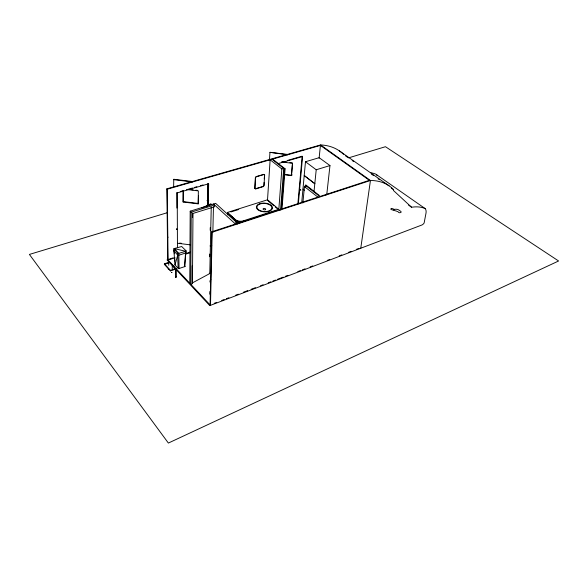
<?xml version="1.0" encoding="UTF-8"?>
<svg xmlns="http://www.w3.org/2000/svg" width="588" height="588" viewBox="0 0 588 588"><rect width="100%" height="100%" fill="white"/><g stroke="black" fill="none" stroke-linecap="round" stroke-linejoin="round"><path stroke-width="0.88" d="M198.45 195.694L198.2 203.867L183.14 202.022L183.14 190.784M183.14 202.022L183.309 190.387M185.639 251.37L184.639 266.658L185.962 250.694L181.67 246.512L173.872 248.673L177.679 253.156A0.823 0.478 -0.8 0 0 178.796 253.332L185.815 251.296A0.845 0.492 -0.4 0 0 185.962 250.694M189.777 283.218L190.189 211.158L215.642 203.36L237.618 223.337M191.218 212.136L190.747 284.254L192.438 283.644L192.989 213.437L214.524 206.785L214.569 204.962L191.218 212.136L190.189 211.158M192.202 265.761L192.07 283.078L209.776 273.56L211.246 206.895M192.57 217.457L192.607 212.9M198.2 203.867L198.354 190.909L187.616 189.601M207.615 205.771L208.034 183.838M207.762 205.366L208.189 183.441M207.829 205.344L208.255 183.427M208.218 205.712L208.652 183.779L177.216 192.915L176.826 192.541L176.9 208.079M209.629 256.78L209.688 254.038M210.203 230.305L210.261 227.563M210.078 304.893L211.754 231.782L369.382 180.332L320.423 145.412L167.235 189.204L166.845 188.829L320.563 144.942A71.802 47.187 -50.7 0 1 343.539 154.306M211.754 231.782L212.202 232.209L210.497 305.341L167.712 259.668L166.845 188.829M212.849 232.348L213.459 206.748M227.453 212.444L227.431 213.062L235.376 220.272A5.726 3.168 2.5 0 0 243.3 221.485L243.336 220.86L278.837 209.291L267.518 199.788L227.453 212.444L235.398 219.647A5.726 3.168 2.5 0 0 243.336 220.86M227.791 214.951L227.857 213.128L236.545 220.816L239.037 221.617L241.852 221.632M235.376 220.272L235.398 219.647M235.553 222.014L235.626 220.184M235.979 222.352L236.053 220.515M236.464 222.654L236.545 220.816M237.023 222.918L237.096 221.081M237.589 224.057L237.706 221.309M238.28 223.322L238.353 221.485M238.956 223.447L239.037 221.617M239.661 223.536L239.742 221.698M254.78 187.932L255.339 177.885A1.227 0.867 -50.6 0 1 256.419 176.525L263.564 174.416A1.22 0.853 -51 0 1 264.512 175.165L264.1 185.33A1.213 0.845 -50.4 0 1 263.027 186.668L255.949 188.829A1.22 0.853 -50 0 1 254.986 188.101L254.78 187.932A1.22 0.853 -50 0 0 255.743 188.66L255.949 188.829M254.986 188.101L255.537 178.054A1.227 0.867 -50.6 0 1 256.625 176.694L263.769 174.585A1.22 0.853 -51 0 1 264.718 175.334M263.725 185.72A1.213 0.845 -50.4 0 0 263.894 185.161L264.063 182.434M264.291 178.803L264.512 175.165M269.429 160.531L269.958 152.321L287.841 154.468M267.481 200.398L270.135 159.789L281.85 168.947L283.71 168.403L280.542 210.056M278.734 210.644L281.85 168.947M281.351 209.769L284.474 168.999L271.979 159.26M282.019 208.666L285.092 168.815L272.928 159.341L272.31 159.517M284.408 174.768L291.457 175.621L292.471 163.28L281.799 162.001M291.457 175.621L292.552 162.935M297.851 203.911L302.151 156.18L287.488 160.436M298.337 203.874L302.577 156.496L302.078 156.526M176.312 277.058L175.636 277.095L176.312 277.058L176.268 269.26M301.732 202.47L305.481 161.737L319.174 157.694L329.971 165.573L326.737 194.731M302.901 202.934L304.422 186.594L306.297 185.999M305.143 187.043L305.312 185.227L305.936 185.036L319.233 195.385L318.6 195.591M313.977 191.901L316.212 169.763L305.481 161.737M319.122 158.179L320.423 145.412M360.767 248.232L370.447 180.487L320.563 144.942M391.395 188.145L393.615 189.704L393.482 190.519L411.585 207.255A54.39 30.525 -51.9 0 1 424.595 208.336L425.139 208.571A9.68 5.461 -53.8 0 1 425.962 213.341L424.124 223.014A3.602 2.014 -53.6 0 1 421.772 225.05L209.798 305.606L167.036 259.896L173.122 257.845M209.879 291.508L209.791 293.713L210.357 294.948M177.679 253.156L177.686 255.089L174.981 265.078L178.634 268.635L185.242 266.452L184.904 266.092M269.958 152.321L287.76 154.813M174.93 264.82L173.805 249.128M173.636 186.984L173.761 179.267L192.783 181.574M172.321 269.583L172.953 269.598M168.793 268.959L168.168 269.025L168.447 268.723M210.791 279.329L209.879 281.182L210.614 283.563M167.881 237.008L167.852 237.611M393.6 209.85L394.702 209.372A3.322 1.757 9.3 0 1 396.496 209.262L396.974 209.328A3.322 1.757 9.3 0 1 399.046 210.151L400.707 211.349A1.668 0.882 9.4 0 1 400.972 212.356L400.156 212.65A1.103 0.581 9.4 0 1 398.826 212.547C398.539 210.724 388.595 209.916 391.101 208.549A0.801 0.426 9.1 0 1 391.365 208.446M174.011 250.201L173.776 250.679L177.686 255.089A0.823 0.478 -0.8 0 0 178.803 255.266L185.639 252.972A0.845 0.492 -0.4 0 0 185.955 252.296M201.831 208.005L210.776 203.83L211.305 204.161L205.616 206.822M214.23 303.32L216.715 302.372M221.691 300.483L224.182 299.542M226.329 298.726L228.901 297.749M235.737 295.154L238.309 294.176M243.439 292.229L247.717 290.604M251.135 289.311L255.412 287.686M260.543 285.739L263.108 284.761M268.238 282.813L270.811 281.843M272.957 281.027L275.529 280.05M277.654 279.241L280.219 278.271M280.667 278.095L283.24 277.124M285.349 276.323L287.914 275.346M297.807 271.59L300.372 270.62M302.452 269.826L305.018 268.856M310.155 266.908L312.72 265.93M327.215 260.425L329.787 259.455M339.21 255.876L341.797 254.891M348.625 252.303L351.205 251.326M356.335 249.378L358.908 248.401M169.557 262.057L164.368 263.806L170.41 270.34L176.356 268.29M164.368 263.806L164.375 264.394L170.417 270.928L176.356 268.885M164.375 264.394L168.697 262.932M174.93 257.757L168.08 260.058L167.235 189.204M185.867 254.075L190.181 252.627M210.012 245.953L211.754 245.365M185.286 253.759L190.497 252.009M325.59 194.885L326.766 194.503M212.202 232.209L370.447 180.487A76.242 45.915 -50.7 0 1 393.615 189.704M230.915 211.959L238.75 209.482M316.212 169.763L329.971 165.573M255.743 188.66L262.035 186.741M167.426 212.665L29.4 254.428L168.374 443.058L558.6 260.984L385.463 146.706L348.537 157.878M206.991 200.699L208.747 200.17M290.509 175.43L292.273 174.901M284.474 168.999L285.092 168.815M277.551 163.765L302.577 156.496M180.318 191.534L182.941 190.769M186.433 189.755L192.541 187.984M194.29 187.476L196.906 186.719M200.398 185.705L203.014 184.948M281.446 162.185L284.033 161.435M284.555 161.972L286.334 162.185M289.891 162.611L291.67 162.825M284.496 174.416L291.538 175.261M173.585 179.656L192.621 181.971M191.357 189.637L193.151 189.858M195.833 190.181L197.619 190.402M183.309 201.625L198.362 203.463M179.663 243.087L181.486 243.314M177.672 243.278L190.424 244.858M185.815 251.296L174.077 248.57L178.796 253.332L179.053 268.584M391.851 208.446L394.511 209.431M425.139 208.571L375.835 174.18A51.428 31.62 -52 0 0 371.006 172.769M209.269 273.214L209.776 273.56M339.269 150.807L389.021 185.793M345.501 155.835L347.721 157.4M352.168 160.524L353.645 161.568M371.41 174.07L373.63 175.636M378.069 178.767L379.554 179.803M408.623 205.153L411.585 207.255M314.808 183.669L304.216 175.54L314.8 183.728M305.312 185.227L319.791 196.517M304.422 186.594L317.902 197.134M302.967 189.115L304.356 190.269M263.027 186.668L262.821 186.499A1.213 0.845 -50.4 0 0 263.453 186.102M268.143 200.956L273.817 205.726M275.191 206.873L277.249 208.608M213.525 204.007L235.472 224.043M170.851 263.446L173.879 266.687L173.886 267.283M175.636 277.095L175.584 268.422M174.092 250.172L174.371 253.781M174.651 257.39L174.93 260.999M177.686 255.089L178.142 268.444M170.41 270.34L170.417 270.928M169.028 261.506L169.035 262.101M168.712 261.689L168.756 265.298M172.247 264.725L172.284 268.848M177.216 192.915L177.458 247.754M376.394 174.438A9.151 5.652 -54.2 0 1 377.151 175.694M176.429 229.019L177.069 229.261L176.429 229.019M171.395 272.442L172.056 272.501L171.417 272.398M300.35 189.851L300.858 190.203L300.372 189.799M265.658 209.372L265.467 209.666A1.103 0.603 3.7 0 1 264.784 209.901L263.652 209.688A1.654 0.897 3.7 0 1 263.108 209.24L263.233 208.608A1.103 0.603 3.6 0 1 263.909 208.38L265.041 208.586A1.654 0.897 3.6 0 1 265.585 209.034L265.658 209.372M259.271 210.629A8.078 4.381 3.7 0 0 272.369 208.578A8.078 4.381 3.7 0 0 261.616 203.242A8.078 4.381 3.7 0 0 259.271 210.629M259.624 210.408A7.519 4.079 3.7 0 0 271.818 208.497A7.519 4.079 3.7 0 0 261.814 203.529A7.519 4.079 3.7 0 0 259.624 210.408"/></g></svg>
